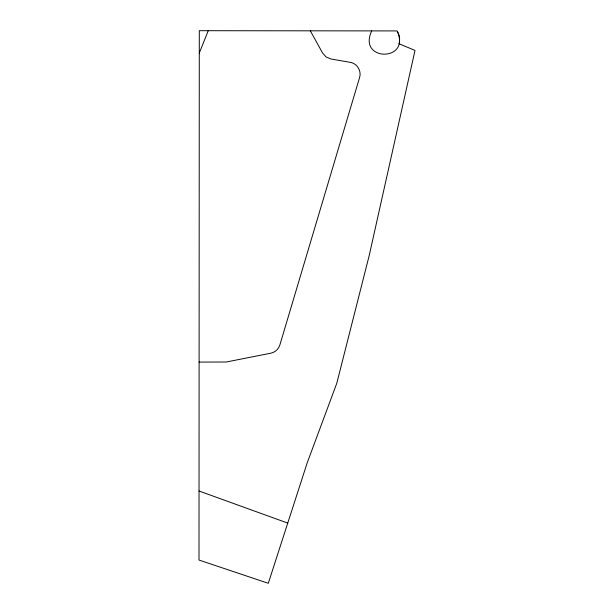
<?xml version="1.0" encoding="UTF-8"?>
<svg xmlns="http://www.w3.org/2000/svg" width="614" height="614" viewBox="0 0 614 614"><rect width="100%" height="100%" fill="white"/><g stroke="black" fill="none" stroke-linecap="round" stroke-linejoin="round"><path stroke-width="0.92" d="M399.614 40.002L399.461 41.79M399.66 39.288L399.453 36.855M399.261 42.704L399.039 43.747L415.003 50.425L369.167 255.693L336.779 383.282L307.184 462.879L268.303 583.3L198.997 560.052L199.297 30.7L397.066 30.923C411.595 61.976 357.064 61.853 371.739 30.9M199.281 53.096L208.238 30.708M199.105 362.091L226.297 361.999L270.782 353.203C275.041 352.375 278.664 349.074 279.884 344.914L359.597 77.487C361.692 70.902 357.026 63.372 350.203 62.321L331 59.013L326.111 56.972L322.588 53.027L310.323 30.823M199.036 491.008L287.743 523.09M397.772 32.081L398.463 33.563M398.801 34.376L399.33 36.341"/></g></svg>
